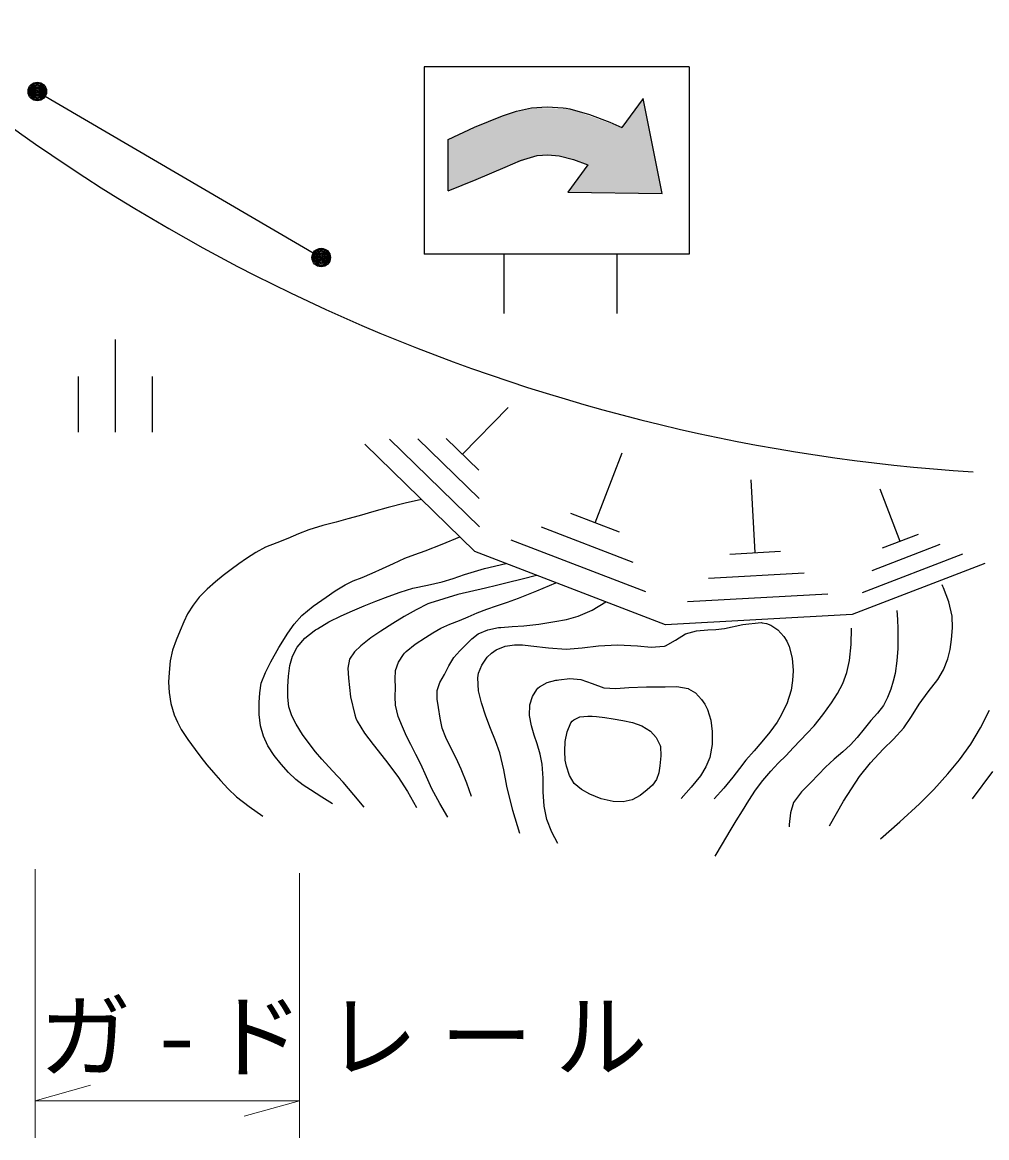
# Model space of a CAD drawing. Units: millimetres, scale not verified. Extents: x 40000 to 680000, y 20000 to 380000.
# Drawn here: x 341958 to 368026, y 234153 to 264290 of the extents above; entities that cross this region are included whole.
import ezdxf

# ---------------------------------------------------------------- set-up
doc = ezdxf.new("R2010")
doc.units = ezdxf.units.MM
doc.header["$LTSCALE"] = 1000
for name, color, linetype, lineweight in [('M-BGD', 7, 'Continuous', 25), ('M-BMK-OTRS', 5, 'Continuous', 25), ('M-STR-HTXT', 7, 'Continuous', 13), ('M-STR-STR3', 7, 'Continuous', 25), ('M-STR-STRC', 7, 'Continuous', 25)]:
    doc.layers.add(name, color=color, linetype=linetype, lineweight=lineweight)
doc.styles.add('ＭＳ ゴシック', font='')
doc.styles.get('ＭＳ ゴシック').set_extended_font_data('MS Gothic')

msp = doc.modelspace()

# ---------------------------------------------------------------- hatches: boundary and pattern name
at = {"layer": 'M-STR-STRC'}
msp.add_hatch(color=256, dxfattribs=at).paths.add_polyline_path([(353473, 261126), (353473, 259735), (355013, 260378), (355872, 260687), (356468, 260679), (357245, 260440), (356701, 259697), (359255, 259666), (358738, 262235), (358162, 261447), (356756, 261950), (355719, 261978), (354936, 261761)])

# ---------------------------------------------------------------- linework, layer by layer
at = {"layer": 'M-BGD'}
for p, q in [((344466, 255720), (344466, 253220)), ((343466, 254720), (343466, 253220)), ((345466, 254720), (345466, 253220)), ((353857, 252621), (355093, 253885)), ((354188, 249989), (351219, 252889)), ((354313, 250654), (351881, 253030)), ((352650, 253039), (354304, 251424)), ((354295, 252193), (353419, 253048)), ((357443, 250763), (358170, 252656)), ((361766, 249951), (361657, 251924)), ((365685, 250265), (365143, 251672)), ((352749, 251395), (352304, 251297)), ((351460, 251076), (351061, 250958)), ((351845, 251184), (351460, 251076)), ((352304, 251297), (351845, 251184)), ((350442, 250785), (350077, 250693)), ((350758, 250870), (350442, 250785)), ((351061, 250958), (350758, 250870)), ((358098, 250511), (356788, 251015)), ((349425, 250465), (349137, 250340)), ((349703, 250581), (349425, 250465)), ((350077, 250693), (349703, 250581)), ((355982, 250656), (358457, 249705)), ((366172, 250452), (365197, 250077)), ((348840, 250228), (348534, 250105)), ((349137, 250340), (348840, 250228)), ((352850, 250009), (353310, 250185)), ((353310, 250185), (353783, 250385)), ((358816, 248899), (355175, 250297)), ((364931, 249478), (366771, 250186)), ((348274, 249968), (348016, 249803)), ((348534, 250105), (348274, 249968)), ((352294, 249810), (352565, 249911)), ((352565, 249911), (352850, 250009)), ((359344, 248009), (354188, 249989)), ((362449, 249989), (361083, 249914)), ((367371, 249919), (364664, 248878)), ((347811, 249658), (347601, 249501)), ((348016, 249803), (347811, 249658)), ((351416, 249406), (351698, 249532)), ((351698, 249532), (351989, 249671)), ((351989, 249671), (352294, 249810)), ((354451, 249530), (355025, 249668)), ((367976, 249667), (364385, 248286)), ((347391, 249342), (347177, 249172)), ((347601, 249501), (347391, 249342)), ((350905, 249197), (351141, 249293)), ((351141, 249293), (351416, 249406)), ((353311, 249173), (353605, 249266)), ((353605, 249266), (353908, 249372)), ((353908, 249372), (354451, 249530)), ((355471, 249248), (355066, 249145)), ((355861, 249347), (355471, 249248)), ((360509, 249273), (363089, 249415)), ((346956, 248977), (346743, 248757)), ((347177, 249172), (346956, 248977)), ((350167, 248756), (350417, 248930)), ((350417, 248930), (350684, 249094)), ((350684, 249094), (350905, 249197)), ((352172, 248893), (352516, 248999)), ((352516, 248999), (352907, 249083)), ((352907, 249083), (353311, 249173)), ((354477, 249002), (353732, 248833)), ((354778, 249074), (354477, 249002)), ((355066, 249145), (354778, 249074)), ((355368, 248732), (355866, 248929)), ((355866, 248929), (356379, 249148)), ((366840, 249042), (366818, 249091)), ((366854, 249009), (366840, 249042)), ((367005, 248629), (366854, 249009)), ((346743, 248757), (346573, 248543)), ((349821, 248516), (350167, 248756)), ((351200, 248527), (351515, 248651)), ((351515, 248651), (351846, 248775)), ((351846, 248775), (352172, 248893)), ((353732, 248833), (352977, 248597)), ((355069, 248624), (355368, 248732)), ((357360, 248407), (357734, 248628)), ((363729, 248841), (359935, 248633)), ((367095, 248240), (367005, 248629)), ((346573, 248543), (346422, 248304)), ((349511, 248260), (349821, 248516)), ((350579, 248253), (350882, 248390)), ((350882, 248390), (351200, 248527)), ((352603, 248419), (352283, 248239)), ((352919, 248573), (352603, 248419)), ((352948, 248585), (352919, 248573)), ((352977, 248597), (352948, 248585)), ((354012, 248228), (354255, 248334)), ((354255, 248334), (354510, 248431)), ((354510, 248431), (354779, 248525)), ((354779, 248525), (355069, 248624)), ((356984, 248240), (357360, 248407)), ((365598, 248396), (365611, 248153)), ((346320, 248090), (346224, 247861)), ((346422, 248304), (346320, 248090)), ((349134, 247783), (349308, 248026)), ((349308, 248026), (349511, 248260)), ((349933, 247906), (350246, 248087)), ((350246, 248087), (350579, 248253)), ((351970, 248047), (351647, 247841)), ((352283, 248239), (351970, 248047)), ((353269, 247921), (353516, 248027)), ((353516, 248027), (353778, 248128)), ((353778, 248128), (354012, 248228)), ((355513, 247981), (355924, 248029)), ((355924, 248029), (356348, 248100)), ((356348, 248100), (356664, 248157)), ((356664, 248157), (356984, 248240)), ((364385, 248286), (359344, 248009)), ((361437, 248023), (361934, 248070)), ((361934, 248070), (361954, 248067)), ((361954, 248067), (362074, 248043)), ((362074, 248043), (362194, 248000)), ((365611, 248153), (365621, 247901)), ((367099, 247925), (367095, 248240)), ((346224, 247861), (346115, 247600)), ((348893, 247393), (349134, 247783)), ((349594, 247649), (349847, 247849)), ((349847, 247849), (349884, 247874)), ((349884, 247874), (349933, 247906)), ((351647, 247841), (351379, 247656)), ((352856, 247666), (353057, 247796)), ((353057, 247796), (353269, 247921)), ((354113, 247631), (354281, 247763)), ((354281, 247763), (354545, 247877)), ((354545, 247877), (354834, 247934)), ((354834, 247934), (354859, 247937)), ((354859, 247937), (354897, 247942)), ((354897, 247942), (355201, 247964)), ((355201, 247964), (355513, 247981)), ((359614, 247593), (359887, 247765)), ((359887, 247765), (360179, 247850)), ((360179, 247850), (360490, 247876)), ((360490, 247876), (360702, 247885)), ((360702, 247885), (360937, 247908)), ((360937, 247908), (361437, 248023)), ((362194, 248000), (362381, 247879)), ((362381, 247879), (362544, 247699)), ((364359, 247475), (364369, 247924)), ((365621, 247901), (365626, 247641)), ((367072, 247618), (367099, 247925)), ((346115, 247600), (346017, 247324)), ((349386, 247409), (349594, 247649)), ((351107, 247444), (350934, 247278)), ((351379, 247656), (351107, 247444)), ((352331, 247285), (352577, 247487)), ((352577, 247487), (352856, 247666)), ((353783, 247307), (353963, 247484)), ((353963, 247484), (354113, 247631)), ((354768, 247336), (355007, 247429)), ((355007, 247429), (355266, 247466)), ((355266, 247466), (355476, 247466)), ((355476, 247466), (355706, 247447)), ((355706, 247447), (356182, 247385)), ((357088, 247387), (357534, 247447)), ((357534, 247447), (358045, 247474)), ((358045, 247474), (358584, 247447)), ((358584, 247447), (358954, 247408)), ((358954, 247408), (359305, 247434)), ((359305, 247434), (359319, 247438)), ((359319, 247438), (359347, 247447)), ((359347, 247447), (359614, 247593)), ((362544, 247699), (362625, 247567)), ((362625, 247567), (362690, 247428)), ((362690, 247428), (362770, 247107)), ((364318, 247046), (364359, 247475)), ((365626, 247641), (365621, 247371)), ((367037, 247345), (367072, 247618)), ((346017, 247324), (345957, 247034)), ((348677, 247008), (348893, 247393)), ((349187, 246912), (349262, 247166)), ((349262, 247166), (349386, 247409)), ((350934, 247278), (350805, 247078)), ((352124, 247003), (352260, 247207)), ((352260, 247207), (352291, 247242)), ((352291, 247242), (352331, 247285)), ((353488, 246900), (353626, 247127)), ((353626, 247127), (353783, 247307)), ((354375, 246923), (354522, 247136)), ((354522, 247136), (354638, 247247)), ((354638, 247247), (354768, 247336)), ((356182, 247385), (356660, 247352)), ((356660, 247352), (357088, 247387)), ((365621, 247371), (365600, 247040)), ((366979, 247089), (367037, 247345)), ((345957, 247034), (345924, 246725)), ((348528, 246719), (348677, 247008)), ((349151, 246622), (349187, 246912)), ((350805, 247078), (350760, 246838)), ((350760, 246838), (350773, 246569)), ((352045, 246776), (352124, 247003)), ((353367, 246670), (353488, 246900)), ((354291, 246700), (354375, 246923)), ((362770, 247107), (362791, 246780)), ((364247, 246722), (364318, 247046)), ((365600, 247040), (365551, 246699)), ((366859, 246798), (366979, 247089)), ((345924, 246725), (345913, 246459)), ((348418, 246431), (348528, 246719)), ((349138, 246341), (349151, 246622)), ((350773, 246569), (350826, 246069)), ((352034, 246543), (352045, 246776)), ((352045, 246315), (352034, 246543)), ((353246, 246450), (353367, 246670)), ((354271, 246576), (354278, 246638)), ((354290, 246231), (354271, 246576)), ((354278, 246638), (354291, 246700)), ((356379, 246512), (356412, 246517)), ((356412, 246517), (356457, 246525)), ((356457, 246525), (356756, 246560)), ((356756, 246560), (357055, 246537)), ((357055, 246537), (357362, 246423)), ((362791, 246766), (362779, 246508)), ((362791, 246780), (362791, 246766)), ((364140, 246423), (364247, 246722)), ((365551, 246699), (365500, 246490)), ((366445, 246196), (366703, 246537)), ((366703, 246537), (366859, 246798)), ((345913, 246459), (345924, 246183)), ((348374, 246171), (348418, 246431)), ((349134, 246059), (349138, 246341)), ((352040, 246069), (352045, 246315)), ((353168, 246232), (353246, 246450)), ((353170, 246002), (353168, 246232)), ((354370, 245905), (354290, 246231)), ((355748, 246073), (355868, 246266)), ((355868, 246266), (355897, 246298)), ((355897, 246298), (355935, 246334)), ((355935, 246334), (356142, 246449)), ((356142, 246449), (356379, 246512)), ((357362, 246423), (357678, 246309)), ((357678, 246309), (358004, 246288)), ((358004, 246288), (358352, 246321)), ((358352, 246321), (358828, 246331)), ((358828, 246331), (359332, 246334)), ((359332, 246334), (359653, 246342)), ((359653, 246342), (359956, 246288)), ((359956, 246288), (359968, 246283)), ((359968, 246283), (360154, 246169)), ((362740, 246245), (362621, 245873)), ((362779, 246508), (362740, 246245)), ((363996, 246151), (364140, 246423)), ((365433, 246275), (365348, 246048)), ((365500, 246490), (365433, 246275)), ((345924, 246183), (345975, 245884)), ((348359, 245914), (348374, 246171)), ((348361, 245588), (348359, 245914)), ((349163, 245794), (349134, 246059)), ((350826, 246069), (350942, 245577)), ((352045, 245838), (352040, 246069)), ((353208, 245775), (353170, 246002)), ((355681, 245851), (355748, 246073)), ((360154, 246169), (360321, 245992)), ((360321, 245992), (360407, 245862)), ((363834, 245901), (363996, 246151)), ((365348, 246048), (365233, 245827)), ((366197, 245869), (366445, 246196)), ((345975, 245884), (346066, 245582)), ((349246, 245548), (349163, 245794)), ((352120, 245533), (352045, 245838)), ((353251, 245487), (353208, 245775)), ((354485, 245541), (354370, 245905)), ((355670, 245556), (355681, 245851)), ((360407, 245862), (360476, 245723)), ((360476, 245723), (360565, 245435)), ((362621, 245873), (362438, 245506)), ((363600, 245580), (363834, 245901)), ((365072, 245626), (364891, 245426)), ((365233, 245827), (365072, 245626)), ((365989, 245537), (366197, 245869)), ((367859, 245227), (368099, 245707)), ((346066, 245582), (346150, 245382)), ((346150, 245382), (346254, 245182)), ((348398, 245278), (348361, 245588)), ((349361, 245322), (349246, 245548)), ((349530, 245050), (349361, 245322)), ((350942, 245577), (350974, 245492)), ((350974, 245492), (351011, 245409)), ((351011, 245409), (351204, 245086)), ((352235, 245250), (352120, 245533)), ((353308, 245219), (353251, 245487)), ((354609, 245205), (354485, 245541)), ((355719, 245278), (355670, 245556)), ((356683, 245122), (356786, 245361)), ((356786, 245361), (356823, 245405)), ((356823, 245405), (356864, 245443)), ((356864, 245443), (357030, 245520)), ((357030, 245520), (357241, 245544)), ((357241, 245544), (357358, 245541)), ((357358, 245541), (357475, 245533)), ((357475, 245533), (357704, 245504)), ((357704, 245504), (357933, 245469)), ((357933, 245469), (358188, 245424)), ((358188, 245424), (358454, 245367)), ((358454, 245367), (358704, 245281)), ((360565, 245435), (360604, 245126)), ((362359, 245380), (362168, 245111)), ((362399, 245443), (362359, 245380)), ((362438, 245506), (362399, 245443)), ((363359, 245285), (363600, 245580)), ((364891, 245426), (364711, 245201)), ((365783, 245224), (365989, 245537)), ((346254, 245182), (346431, 244910)), ((348480, 244998), (348398, 245278)), ((349709, 244800), (349530, 245050)), ((351204, 245086), (351440, 244773)), ((352346, 245005), (352235, 245250)), ((353408, 244962), (353308, 245219)), ((354747, 244875), (354609, 245205)), ((355794, 245029), (355719, 245278)), ((355872, 244795), (355794, 245029)), ((356635, 244858), (356683, 245122)), ((358704, 245281), (358937, 245138)), ((358937, 245138), (359090, 244969)), ((360604, 245126), (360603, 244776)), ((362168, 245111), (361952, 244846)), ((362993, 244896), (363174, 245085)), ((363174, 245085), (363359, 245285)), ((364711, 245201), (364526, 244967)), ((365511, 244923), (365783, 245224)), ((367593, 244786), (367859, 245227)), ((346431, 244910), (346631, 244640)), ((348597, 244742), (348480, 244998)), ((348768, 244481), (348597, 244742)), ((349883, 244582), (349709, 244800)), ((351440, 244773), (351776, 244356)), ((352458, 244773), (352346, 245005)), ((352598, 244506), (352458, 244773)), ((353526, 244722), (353408, 244962)), ((353683, 244410), (353526, 244722)), ((354863, 244553), (354747, 244875)), ((355958, 244518), (355872, 244795)), ((356619, 244595), (356635, 244858)), ((359090, 244969), (359191, 244766)), ((359191, 244766), (359197, 244747)), ((359197, 244747), (359205, 244719)), ((359205, 244719), (359222, 244467)), ((360603, 244776), (360540, 244426)), ((361952, 244846), (361737, 244604)), ((362796, 244685), (362993, 244896)), ((364341, 244770), (364137, 244578)), ((364526, 244967), (364341, 244770)), ((365230, 244649), (365511, 244923)), ((367288, 244366), (367593, 244786)), ((346631, 244640), (346786, 244436)), ((346786, 244436), (346950, 244227)), ((348955, 244245), (348768, 244481)), ((350057, 244378), (349883, 244582)), ((352728, 244248), (352598, 244506)), ((353824, 244106), (353683, 244410)), ((354971, 244095), (354863, 244553)), ((356012, 244248), (355958, 244518)), ((356635, 244350), (356619, 244595)), ((359222, 244467), (359192, 244197)), ((360540, 244426), (360435, 244174)), ((361737, 244604), (361519, 244350)), ((362392, 244269), (362605, 244483)), ((362605, 244483), (362796, 244685)), ((364137, 244578), (363904, 244377)), ((364887, 244285), (365230, 244649)), ((346950, 244227), (347126, 244017)), ((349150, 244023), (348955, 244245)), ((350347, 244061), (350057, 244378)), ((351776, 244356), (352108, 243914)), ((352882, 243907), (352728, 244248)), ((353972, 243734), (353824, 244106)), ((356037, 243868), (356012, 244248)), ((356648, 244270), (356635, 244350)), ((356665, 244190), (356648, 244270)), ((356747, 243937), (356665, 244190)), ((359192, 244197), (359162, 244009)), ((360435, 244174), (360286, 243930)), ((361344, 244126), (361163, 243892)), ((361519, 244350), (361344, 244126)), ((362192, 244059), (362392, 244269)), ((363665, 244165), (363475, 243965)), ((363904, 244377), (363665, 244165)), ((364586, 243912), (364887, 244285)), ((366972, 243980), (367288, 244366)), ((347126, 244017), (347315, 243803)), ((349353, 243828), (349150, 244023)), ((349550, 243680), (349353, 243828)), ((350628, 243757), (350347, 244061)), ((352108, 243914), (352367, 243508)), ((353030, 243580), (352882, 243907)), ((355054, 243647), (354971, 244095)), ((356037, 243498), (356037, 243868)), ((356877, 243726), (356747, 243937)), ((359103, 243828), (358994, 243682)), ((359162, 244009), (359103, 243828)), ((360286, 243930), (360041, 243621)), ((361163, 243892), (360919, 243601)), ((361973, 243801), (362192, 244059)), ((363475, 243965), (363276, 243753)), ((364153, 243248), (364586, 243912)), ((366593, 243561), (366972, 243980)), ((367639, 243306), (368189, 244051)), ((347315, 243803), (347523, 243583)), ((347523, 243583), (347751, 243367)), ((349750, 243549), (349550, 243680)), ((350054, 243356), (349750, 243549)), ((350923, 243418), (350628, 243757)), ((352367, 243508), (352617, 243072)), ((353241, 243187), (353030, 243580)), ((354102, 243370), (353972, 243734)), ((355216, 242994), (355054, 243647)), ((357071, 243559), (356877, 243726)), ((357297, 243434), (357071, 243559)), ((358848, 243548), (358656, 243399)), ((358994, 243682), (358848, 243548)), ((360041, 243621), (359764, 243319)), ((360919, 243601), (360655, 243307)), ((361595, 243261), (361780, 243541)), ((361780, 243541), (361973, 243801)), ((363276, 243753), (363019, 243499)), ((366212, 243175), (366593, 243561)), ((347751, 243367), (348089, 243097)), ((350346, 243172), (350054, 243356)), ((351200, 243086), (350923, 243418)), ((356063, 243109), (356037, 243498)), ((357609, 243309), (357296, 243434)), ((357931, 243234), (357609, 243309)), ((358203, 243228), (357931, 243234)), ((358441, 243281), (358203, 243228)), ((358656, 243399), (358441, 243281)), ((361426, 242987), (361595, 243261)), ((362805, 243211), (362720, 242928)), ((363019, 243499), (362805, 243211)), ((363780, 242578), (364153, 243248)), ((348089, 243097), (348458, 242836)), ((353460, 242817), (353241, 243187)), ((355404, 242375), (355216, 242994)), ((356139, 242747), (356063, 243109)), ((361258, 242710), (361426, 242987)), ((362720, 242928), (362690, 242619)), ((365679, 242686), (366212, 243175)), ((356272, 242411), (356139, 242747)), ((361096, 242445), (361258, 242710)), ((362690, 242619), (362689, 242592)), ((365153, 242231), (365679, 242686)), ((356432, 242098), (356272, 242411)), ((360885, 242096), (361096, 242445)), ((362689, 242592), (362687, 242551)), ((360683, 241761), (360885, 242096))]:
    msp.add_line(p, q, dxfattribs=at)
at = {"layer": 'M-BMK-OTRS'}
msp.add_arc((370880, 302038), 50000, 227.1779, 266.3064, dxfattribs=at)
at = {"layer": 'M-STR-HTXT'}
for p, q in [((342304, 234153), (342304, 241404)), ((349452, 241296), (349452, 234153)), ((342304, 235153), (343804, 235573)), ((342304, 235153), (349452, 235153)), ((349452, 235153), (347952, 234733))]:
    msp.add_line(p, q, dxfattribs=at)
at = {"layer": 'M-STR-STR3'}
msp.add_line((342364, 262420), (350037, 257934), dxfattribs=at)
for centre, radius in [((342364, 262420), 250), ((342364, 262420), 220), ((342364, 262420), 190), ((342364, 262420), 160), ((342364, 262420), 130), ((342364, 262420), 100), ((342364, 262420), 70), ((342364, 262420), 40), ((342364, 262420), 10), ((350037, 257934), 250), ((350037, 257934), 220), ((350037, 257934), 190), ((350037, 257934), 160), ((350037, 257934), 130), ((350037, 257934), 100), ((350037, 257934), 70), ((350037, 257934), 40), ((350037, 257934), 10)]:
    msp.add_circle(centre, radius, dxfattribs=at)
at = {"layer": 'M-STR-STRC'}
for p, q in [((352823, 263089), (352823, 258025)), ((359981, 263089), (352823, 263089)), ((359981, 263089), (359981, 258025)), ((358738, 262235), (358162, 261447)), ((359255, 259666), (358738, 262235)), ((354937, 261761), (355315, 261887)), ((355315, 261887), (355719, 261978)), ((355719, 261978), (356146, 262010)), ((356146, 262010), (356575, 261980)), ((356575, 261980), (356656, 261968)), ((356656, 261968), (356756, 261950)), ((356756, 261950), (357292, 261803)), ((354183, 261453), (354937, 261761)), ((357292, 261803), (357838, 261589)), ((357838, 261589), (358000, 261519)), ((353473, 261126), (354183, 261453)), ((358000, 261519), (358162, 261447)), ((353473, 259735), (353473, 261126)), ((355427, 260558), (355872, 260687)), ((355872, 260687), (356164, 260707)), ((356164, 260707), (356468, 260679)), ((355012, 260378), (355427, 260558)), ((356468, 260679), (356854, 260581)), ((357245, 260440), (356702, 259697)), ((356854, 260581), (357245, 260440)), ((354228, 260041), (355012, 260378)), ((353473, 259735), (354228, 260041)), ((356702, 259697), (359255, 259666)), ((359981, 258025), (352823, 258025)), ((354974, 258025), (354974, 256424)), ((358029, 258025), (358029, 256424))]:
    msp.add_line(p, q, dxfattribs=at)

# ---------------------------------------------------------------- texts
at = {"layer": 'M-STR-HTXT', "insert": (342408, 235869), "char_height": 1833, "attachment_point": 7, "style": 'ＭＳ ゴシック'}
msp.add_mtext('\\T1.24;ガ-ドレール', dxfattribs=at)

doc.saveas('drawing.dxf')
